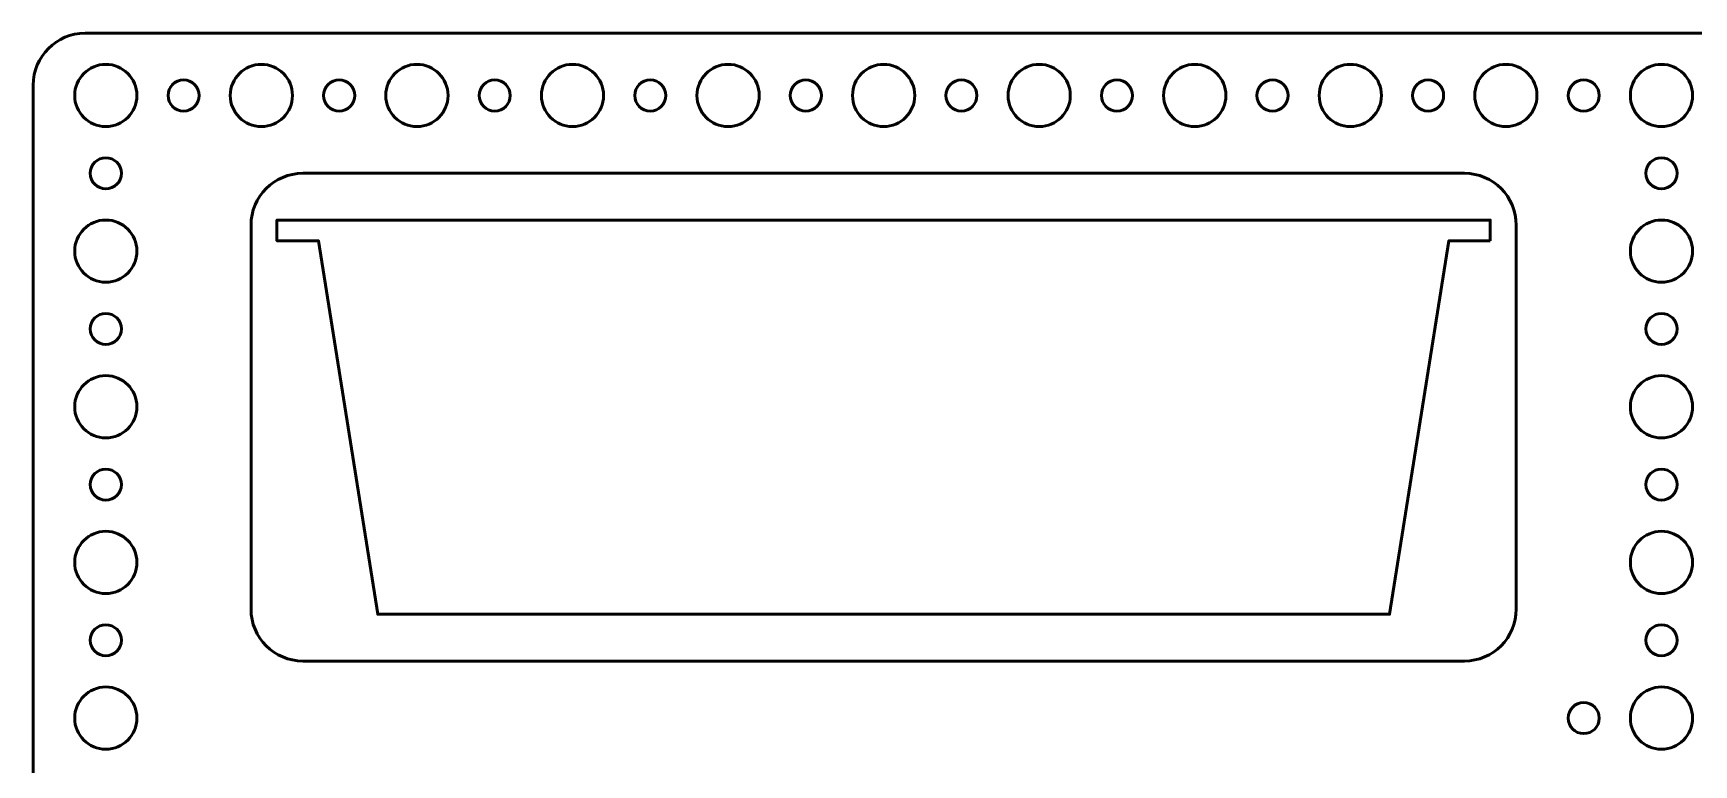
# Model space of a CAD drawing. Header units: centimetres. Extents: x -58 to 58, y -46 to 58.
# Drawn here: x -23.2 to -7.19, y -21.35 to -14.3 of the extents above; entities that cross this region are included whole.
import ezdxf

# ---------------------------------------------------------------- set-up
doc = ezdxf.new("R2010")
doc.units = ezdxf.units.CM
doc.header["$MEASUREMENT"] = 0
doc.layers.add('Layer 1', color=7, linetype='Continuous')

msp = doc.modelspace()

# ---------------------------------------------------------------- linework, layer by layer
at = {"layer": 'Layer 1', "lineweight": 53}
for centre, major_axis in [((-22.5, -15.65), (0, 0.15)), ((-7.5, -15.65), (0, 0.15)), ((-22.49999, -16.40001), (0, 0.30001)), ((-7.49999, -16.40001), (0, 0.30001)), ((-22.5, -17.15), (0, 0.15)), ((-7.5, -17.15), (0, 0.15)), ((-22.49999, -17.90001), (0, 0.30001)), ((-7.49999, -17.90001), (0, 0.30001)), ((-22.5, -18.65), (0, 0.15)), ((-7.5, -18.65), (0, 0.15)), ((-22.49999, -19.40001), (0, 0.30001)), ((-7.49999, -19.40001), (0, 0.30001)), ((-22.5, -20.15), (0, 0.15)), ((-7.5, -20.15), (0, 0.15)), ((-22.49999, -20.90001), (0, 0.30001)), ((-7.49999, -20.90001), (0, 0.30001))]:
    msp.add_ellipse(centre, major_axis=major_axis, ratio=1, dxfattribs=at)
for points, knots in [([(-23.2, -45.2), (-23.2, -45.2), (-23.2, -14.8), (-23.2, -14.8), (-23.2, -14.8), (-23.2, -14.52386), (-22.97614, -14.3), (-22.7, -14.3), (-22.7, -14.3), (-22.7, -14.3), (7.7, -14.3), (7.7, -14.3), (7.7, -14.3), (7.97614, -14.3), (8.2, -14.52386), (8.2, -14.8), (8.2, -14.8), (8.2, -14.8), (8.2, -45.2), (8.2, -45.2), (8.2, -45.2), (8.2, -45.47614), (7.97614, -45.7), (7.7, -45.7), (7.7, -45.7), (7.7, -45.7), (-22.7, -45.7), (-22.7, -45.7), (-22.7, -45.7), (-22.97614, -45.7), (-23.2, -45.47614), (-23.2, -45.2)], [0, 0, 0, 0, 0.11111111, 0.11111111, 0.11111111, 0.11111111, 0.22222222, 0.22222222, 0.22222222, 0.22222222, 0.33333333, 0.33333333, 0.33333333, 0.33333333, 0.44444444, 0.44444444, 0.44444444, 0.44444444, 0.55555556, 0.55555556, 0.55555556, 0.55555556, 0.66666667, 0.66666667, 0.66666667, 0.66666667, 0.77777778, 0.77777778, 0.77777778, 0.77777778, 1, 1, 1, 1]), ([(-22.8, -14.9), (-22.8, -14.73431), (-22.66569, -14.6), (-22.5, -14.6), (-22.5, -14.6), (-22.33431, -14.6), (-22.2, -14.73431), (-22.2, -14.9), (-22.2, -14.9), (-22.2, -15.06569), (-22.33431, -15.2), (-22.5, -15.2), (-22.5, -15.2), (-22.66569, -15.2), (-22.8, -15.06569), (-22.8, -14.9)], [0, 0, 0, 0, 0.2, 0.2, 0.2, 0.2, 0.4, 0.4, 0.4, 0.4, 0.6, 0.6, 0.6, 0.6, 1, 1, 1, 1]), ([(-21.3, -14.9), (-21.3, -14.73431), (-21.16569, -14.6), (-21, -14.6), (-21, -14.6), (-20.83431, -14.6), (-20.7, -14.73431), (-20.7, -14.9), (-20.7, -14.9), (-20.7, -15.06569), (-20.83431, -15.2), (-21, -15.2), (-21, -15.2), (-21.16569, -15.2), (-21.3, -15.06569), (-21.3, -14.9)], [0, 0, 0, 0, 0.2, 0.2, 0.2, 0.2, 0.4, 0.4, 0.4, 0.4, 0.6, 0.6, 0.6, 0.6, 1, 1, 1, 1]), ([(-19.8, -14.9), (-19.8, -14.73431), (-19.66569, -14.6), (-19.5, -14.6), (-19.5, -14.6), (-19.33431, -14.6), (-19.2, -14.73431), (-19.2, -14.9), (-19.2, -14.9), (-19.2, -15.06569), (-19.33431, -15.2), (-19.5, -15.2), (-19.5, -15.2), (-19.66569, -15.2), (-19.8, -15.06569), (-19.8, -14.9)], [0, 0, 0, 0, 0.2, 0.2, 0.2, 0.2, 0.4, 0.4, 0.4, 0.4, 0.6, 0.6, 0.6, 0.6, 1, 1, 1, 1]), ([(-18.3, -14.9), (-18.3, -14.73431), (-18.16569, -14.6), (-18, -14.6), (-18, -14.6), (-17.83431, -14.6), (-17.7, -14.73431), (-17.7, -14.9), (-17.7, -14.9), (-17.7, -15.06569), (-17.83431, -15.2), (-18, -15.2), (-18, -15.2), (-18.16569, -15.2), (-18.3, -15.06569), (-18.3, -14.9)], [0, 0, 0, 0, 0.2, 0.2, 0.2, 0.2, 0.4, 0.4, 0.4, 0.4, 0.6, 0.6, 0.6, 0.6, 1, 1, 1, 1]), ([(-16.8, -14.9), (-16.8, -14.73431), (-16.66569, -14.6), (-16.5, -14.6), (-16.5, -14.6), (-16.33431, -14.6), (-16.2, -14.73431), (-16.2, -14.9), (-16.2, -14.9), (-16.2, -15.06569), (-16.33431, -15.2), (-16.5, -15.2), (-16.5, -15.2), (-16.66569, -15.2), (-16.8, -15.06569), (-16.8, -14.9)], [0, 0, 0, 0, 0.2, 0.2, 0.2, 0.2, 0.4, 0.4, 0.4, 0.4, 0.6, 0.6, 0.6, 0.6, 1, 1, 1, 1]), ([(-15.3, -14.9), (-15.3, -14.73431), (-15.16569, -14.6), (-15, -14.6), (-15, -14.6), (-14.83431, -14.6), (-14.7, -14.73431), (-14.7, -14.9), (-14.7, -14.9), (-14.7, -15.06569), (-14.83431, -15.2), (-15, -15.2), (-15, -15.2), (-15.16569, -15.2), (-15.3, -15.06569), (-15.3, -14.9)], [0, 0, 0, 0, 0.2, 0.2, 0.2, 0.2, 0.4, 0.4, 0.4, 0.4, 0.6, 0.6, 0.6, 0.6, 1, 1, 1, 1]), ([(-13.8, -14.9), (-13.8, -14.73431), (-13.66569, -14.6), (-13.5, -14.6), (-13.5, -14.6), (-13.33431, -14.6), (-13.2, -14.73431), (-13.2, -14.9), (-13.2, -14.9), (-13.2, -15.06569), (-13.33431, -15.2), (-13.5, -15.2), (-13.5, -15.2), (-13.66569, -15.2), (-13.8, -15.06569), (-13.8, -14.9)], [0, 0, 0, 0, 0.2, 0.2, 0.2, 0.2, 0.4, 0.4, 0.4, 0.4, 0.6, 0.6, 0.6, 0.6, 1, 1, 1, 1]), ([(-12.3, -14.9), (-12.3, -14.73431), (-12.16569, -14.6), (-12, -14.6), (-12, -14.6), (-11.83431, -14.6), (-11.7, -14.73431), (-11.7, -14.9), (-11.7, -14.9), (-11.7, -15.06569), (-11.83431, -15.2), (-12, -15.2), (-12, -15.2), (-12.16569, -15.2), (-12.3, -15.06569), (-12.3, -14.9)], [0, 0, 0, 0, 0.2, 0.2, 0.2, 0.2, 0.4, 0.4, 0.4, 0.4, 0.6, 0.6, 0.6, 0.6, 1, 1, 1, 1]), ([(-10.8, -14.9), (-10.8, -14.73431), (-10.66569, -14.6), (-10.5, -14.6), (-10.5, -14.6), (-10.33431, -14.6), (-10.2, -14.73431), (-10.2, -14.9), (-10.2, -14.9), (-10.2, -15.06569), (-10.33431, -15.2), (-10.5, -15.2), (-10.5, -15.2), (-10.66569, -15.2), (-10.8, -15.06569), (-10.8, -14.9)], [0, 0, 0, 0, 0.2, 0.2, 0.2, 0.2, 0.4, 0.4, 0.4, 0.4, 0.6, 0.6, 0.6, 0.6, 1, 1, 1, 1]), ([(-9.3, -14.9), (-9.3, -14.73431), (-9.16569, -14.6), (-9, -14.6), (-9, -14.6), (-8.83431, -14.6), (-8.7, -14.73431), (-8.7, -14.9), (-8.7, -14.9), (-8.7, -15.06569), (-8.83431, -15.2), (-9, -15.2), (-9, -15.2), (-9.16569, -15.2), (-9.3, -15.06569), (-9.3, -14.9)], [0, 0, 0, 0, 0.2, 0.2, 0.2, 0.2, 0.4, 0.4, 0.4, 0.4, 0.6, 0.6, 0.6, 0.6, 1, 1, 1, 1]), ([(-7.8, -14.9), (-7.8, -14.73431), (-7.66569, -14.6), (-7.5, -14.6), (-7.5, -14.6), (-7.33431, -14.6), (-7.2, -14.73431), (-7.2, -14.9), (-7.2, -14.9), (-7.2, -15.06569), (-7.33431, -15.2), (-7.5, -15.2), (-7.5, -15.2), (-7.66569, -15.2), (-7.8, -15.06569), (-7.8, -14.9)], [0, 0, 0, 0, 0.2, 0.2, 0.2, 0.2, 0.4, 0.4, 0.4, 0.4, 0.6, 0.6, 0.6, 0.6, 1, 1, 1, 1]), ([(-21.9, -14.9), (-21.9, -14.81716), (-21.83284, -14.75), (-21.75, -14.75), (-21.75, -14.75), (-21.66716, -14.75), (-21.6, -14.81716), (-21.6, -14.9), (-21.6, -14.9), (-21.6, -14.98284), (-21.66716, -15.05), (-21.75, -15.05), (-21.75, -15.05), (-21.83284, -15.05), (-21.9, -14.98284), (-21.9, -14.9)], [0, 0, 0, 0, 0.2, 0.2, 0.2, 0.2, 0.4, 0.4, 0.4, 0.4, 0.6, 0.6, 0.6, 0.6, 1, 1, 1, 1]), ([(-20.4, -14.9), (-20.4, -14.81716), (-20.33284, -14.75), (-20.25, -14.75), (-20.25, -14.75), (-20.16716, -14.75), (-20.1, -14.81716), (-20.1, -14.9), (-20.1, -14.9), (-20.1, -14.98284), (-20.16716, -15.05), (-20.25, -15.05), (-20.25, -15.05), (-20.33284, -15.05), (-20.4, -14.98284), (-20.4, -14.9)], [0, 0, 0, 0, 0.2, 0.2, 0.2, 0.2, 0.4, 0.4, 0.4, 0.4, 0.6, 0.6, 0.6, 0.6, 1, 1, 1, 1]), ([(-18.9, -14.9), (-18.9, -14.81716), (-18.83284, -14.75), (-18.75, -14.75), (-18.75, -14.75), (-18.66716, -14.75), (-18.6, -14.81716), (-18.6, -14.9), (-18.6, -14.9), (-18.6, -14.98284), (-18.66716, -15.05), (-18.75, -15.05), (-18.75, -15.05), (-18.83284, -15.05), (-18.9, -14.98284), (-18.9, -14.9)], [0, 0, 0, 0, 0.2, 0.2, 0.2, 0.2, 0.4, 0.4, 0.4, 0.4, 0.6, 0.6, 0.6, 0.6, 1, 1, 1, 1]), ([(-17.4, -14.9), (-17.4, -14.81716), (-17.33284, -14.75), (-17.25, -14.75), (-17.25, -14.75), (-17.16716, -14.75), (-17.1, -14.81716), (-17.1, -14.9), (-17.1, -14.9), (-17.1, -14.98284), (-17.16716, -15.05), (-17.25, -15.05), (-17.25, -15.05), (-17.33284, -15.05), (-17.4, -14.98284), (-17.4, -14.9)], [0, 0, 0, 0, 0.2, 0.2, 0.2, 0.2, 0.4, 0.4, 0.4, 0.4, 0.6, 0.6, 0.6, 0.6, 1, 1, 1, 1]), ([(-15.9, -14.9), (-15.9, -14.81716), (-15.83284, -14.75), (-15.75, -14.75), (-15.75, -14.75), (-15.66716, -14.75), (-15.6, -14.81716), (-15.6, -14.9), (-15.6, -14.9), (-15.6, -14.98284), (-15.66716, -15.05), (-15.75, -15.05), (-15.75, -15.05), (-15.83284, -15.05), (-15.9, -14.98284), (-15.9, -14.9)], [0, 0, 0, 0, 0.2, 0.2, 0.2, 0.2, 0.4, 0.4, 0.4, 0.4, 0.6, 0.6, 0.6, 0.6, 1, 1, 1, 1]), ([(-14.4, -14.9), (-14.4, -14.81716), (-14.33284, -14.75), (-14.25, -14.75), (-14.25, -14.75), (-14.16716, -14.75), (-14.1, -14.81716), (-14.1, -14.9), (-14.1, -14.9), (-14.1, -14.98284), (-14.16716, -15.05), (-14.25, -15.05), (-14.25, -15.05), (-14.33284, -15.05), (-14.4, -14.98284), (-14.4, -14.9)], [0, 0, 0, 0, 0.2, 0.2, 0.2, 0.2, 0.4, 0.4, 0.4, 0.4, 0.6, 0.6, 0.6, 0.6, 1, 1, 1, 1]), ([(-12.9, -14.9), (-12.9, -14.81716), (-12.83284, -14.75), (-12.75, -14.75), (-12.75, -14.75), (-12.66716, -14.75), (-12.6, -14.81716), (-12.6, -14.9), (-12.6, -14.9), (-12.6, -14.98284), (-12.66716, -15.05), (-12.75, -15.05), (-12.75, -15.05), (-12.83284, -15.05), (-12.9, -14.98284), (-12.9, -14.9)], [0, 0, 0, 0, 0.2, 0.2, 0.2, 0.2, 0.4, 0.4, 0.4, 0.4, 0.6, 0.6, 0.6, 0.6, 1, 1, 1, 1]), ([(-11.4, -14.9), (-11.4, -14.81716), (-11.33284, -14.75), (-11.25, -14.75), (-11.25, -14.75), (-11.16716, -14.75), (-11.1, -14.81716), (-11.1, -14.9), (-11.1, -14.9), (-11.1, -14.98284), (-11.16716, -15.05), (-11.25, -15.05), (-11.25, -15.05), (-11.33284, -15.05), (-11.4, -14.98284), (-11.4, -14.9)], [0, 0, 0, 0, 0.2, 0.2, 0.2, 0.2, 0.4, 0.4, 0.4, 0.4, 0.6, 0.6, 0.6, 0.6, 1, 1, 1, 1]), ([(-9.9, -14.9), (-9.9, -14.81716), (-9.83284, -14.75), (-9.75, -14.75), (-9.75, -14.75), (-9.66716, -14.75), (-9.6, -14.81716), (-9.6, -14.9), (-9.6, -14.9), (-9.6, -14.98284), (-9.66716, -15.05), (-9.75, -15.05), (-9.75, -15.05), (-9.83284, -15.05), (-9.9, -14.98284), (-9.9, -14.9)], [0, 0, 0, 0, 0.2, 0.2, 0.2, 0.2, 0.4, 0.4, 0.4, 0.4, 0.6, 0.6, 0.6, 0.6, 1, 1, 1, 1]), ([(-8.4, -14.9), (-8.4, -14.81716), (-8.33284, -14.75), (-8.25, -14.75), (-8.25, -14.75), (-8.16716, -14.75), (-8.1, -14.81716), (-8.1, -14.9), (-8.1, -14.9), (-8.1, -14.98284), (-8.16716, -15.05), (-8.25, -15.05), (-8.25, -15.05), (-8.33284, -15.05), (-8.4, -14.98284), (-8.4, -14.9)], [0, 0, 0, 0, 0.2, 0.2, 0.2, 0.2, 0.4, 0.4, 0.4, 0.4, 0.6, 0.6, 0.6, 0.6, 1, 1, 1, 1]), ([(-21.1, -19.85), (-21.1, -19.85), (-21.1, -16.15), (-21.1, -16.15), (-21.1, -16.15), (-21.1, -15.87386), (-20.87614, -15.65), (-20.6, -15.65), (-20.6, -15.65), (-20.6, -15.65), (-9.4, -15.65), (-9.4, -15.65), (-9.4, -15.65), (-9.12386, -15.65), (-8.9, -15.87386), (-8.9, -16.15), (-8.9, -16.15), (-8.9, -16.15), (-8.9, -19.85), (-8.9, -19.85), (-8.9, -19.85), (-8.9, -20.12614), (-9.12386, -20.35), (-9.4, -20.35), (-9.4, -20.35), (-9.4, -20.35), (-20.6, -20.35), (-20.6, -20.35), (-20.6, -20.35), (-20.87614, -20.35), (-21.1, -20.12614), (-21.1, -19.85)], [0, 0, 0, 0, 0.11111111, 0.11111111, 0.11111111, 0.11111111, 0.22222222, 0.22222222, 0.22222222, 0.22222222, 0.33333333, 0.33333333, 0.33333333, 0.33333333, 0.44444444, 0.44444444, 0.44444444, 0.44444444, 0.55555556, 0.55555556, 0.55555556, 0.55555556, 0.66666667, 0.66666667, 0.66666667, 0.66666667, 0.77777778, 0.77777778, 0.77777778, 0.77777778, 1, 1, 1, 1]), ([(-8.4, -20.9), (-8.4, -20.81716), (-8.33284, -20.75), (-8.25, -20.75), (-8.25, -20.75), (-8.16716, -20.75), (-8.1, -20.81716), (-8.1, -20.9), (-8.1, -20.9), (-8.1, -20.98284), (-8.16716, -21.05), (-8.25, -21.05), (-8.25, -21.05), (-8.33284, -21.05), (-8.4, -20.98284), (-8.4, -20.9)], [0, 0, 0, 0, 0.2, 0.2, 0.2, 0.2, 0.4, 0.4, 0.4, 0.4, 0.6, 0.6, 0.6, 0.6, 1, 1, 1, 1])]:
    msp.add_open_spline(points, degree=3, knots=knots, dxfattribs=at)
at = {"layer": 'Layer 1', "color": 4, "lineweight": 53}
msp.add_open_spline([(-9.15, -16.3), (-9.15, -16.3), (-9.55, -16.3), (-9.55, -16.3), (-9.55, -16.3), (-9.55, -16.3), (-10.12143, -19.9), (-10.12143, -19.9), (-10.12143, -19.9), (-10.12143, -19.9), (-19.87857, -19.9), (-19.87857, -19.9), (-19.87857, -19.9), (-19.87857, -19.9), (-20.45, -16.3), (-20.45, -16.3), (-20.45, -16.3), (-20.45, -16.3), (-20.85, -16.3), (-20.85, -16.3), (-20.85, -16.3), (-20.85, -16.3), (-20.85, -16.1), (-20.85, -16.1), (-20.85, -16.1), (-20.85, -16.1), (-9.15, -16.1), (-9.15, -16.1), (-9.15, -16.1), (-9.15, -16.1), (-9.15, -16.3), (-9.15, -16.3)], degree=3, knots=[0, 0, 0, 0, 0.11111111, 0.11111111, 0.11111111, 0.11111111, 0.22222222, 0.22222222, 0.22222222, 0.22222222, 0.33333333, 0.33333333, 0.33333333, 0.33333333, 0.44444444, 0.44444444, 0.44444444, 0.44444444, 0.55555556, 0.55555556, 0.55555556, 0.55555556, 0.66666667, 0.66666667, 0.66666667, 0.66666667, 0.77777778, 0.77777778, 0.77777778, 0.77777778, 1, 1, 1, 1], dxfattribs=at)

doc.saveas('drawing.dxf')
